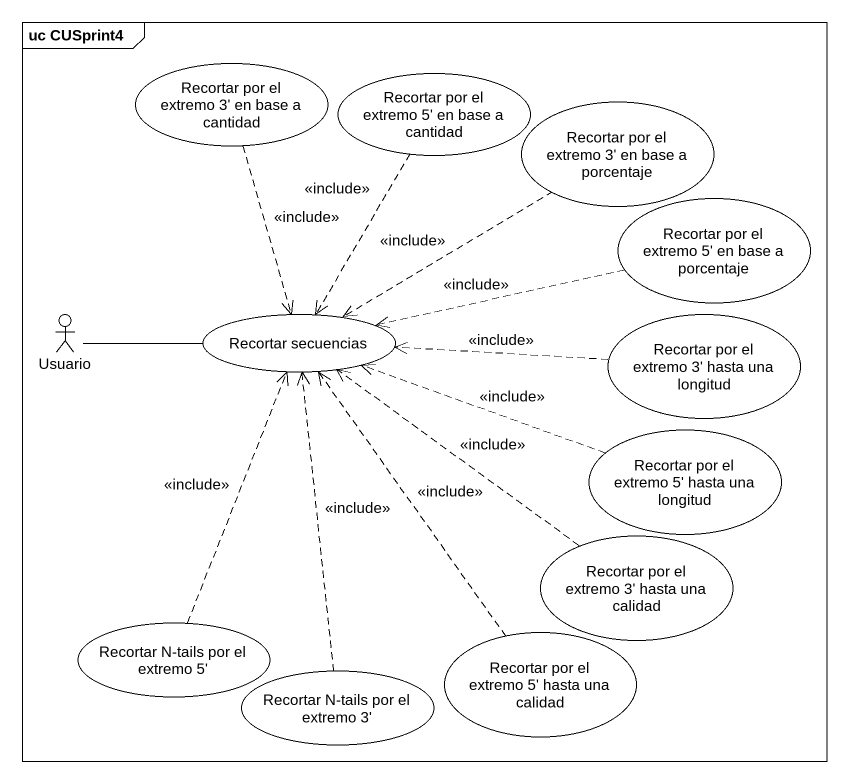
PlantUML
@startuml
mainframe uc CUSprint4
usecase "Recortar por el extremo 3' en base a cantidad" as Recortar_por_el_extremo_3
usecase "Recortar por el extremo 5' en base a cantidad" as Recortar_por_el_extremo_5
usecase "Recortar por el extremo 3' en base a porcentaje" as Recortar_por_el_extremo_3_2
usecase "Recortar por el extremo 5' en base a porcentaje" as Recortar_por_el_extremo_5_2
actor Usuario
usecase "Recortar secuencias" as Recortar_secuencias
usecase "Recortar por el extremo 3' hasta una longitud" as Recortar_por_el_extremo_3_3
usecase "Recortar por el extremo 5' hasta una longitud" as Recortar_por_el_extremo_5_3
usecase "Recortar por el extremo 3' hasta una calidad" as Recortar_por_el_extremo_3_4
usecase "Recortar N-tails por el extremo 5'" as Recortar_N_tails_por_el
usecase "Recortar por el extremo 5' hasta una calidad" as Recortar_por_el_extremo_5_4
usecase "Recortar N-tails por el extremo 3'" as Recortar_N_tails_por_el_2
Recortar_por_el_extremo_3 ..> Recortar_secuencias : <<include>>
Recortar_por_el_extremo_5 ..> Recortar_secuencias : <<include>>
Recortar_por_el_extremo_3_2 .left.> Recortar_secuencias : <<include>>
Recortar_por_el_extremo_5_2 .left.> Recortar_secuencias : <<include>>
Usuario -right- Recortar_secuencias
Recortar_por_el_extremo_3_3 .left.> Recortar_secuencias : <<include>>
Recortar_por_el_extremo_5_3 .left.> Recortar_secuencias : <<include>>
Recortar_por_el_extremo_3_4 .up.> Recortar_secuencias : <<include>>
Recortar_N_tails_por_el .up.> Recortar_secuencias : <<include>>
Recortar_por_el_extremo_5_4 .up.> Recortar_secuencias : <<include>>
Recortar_N_tails_por_el_2 .up.> Recortar_secuencias : <<include>>
@enduml
